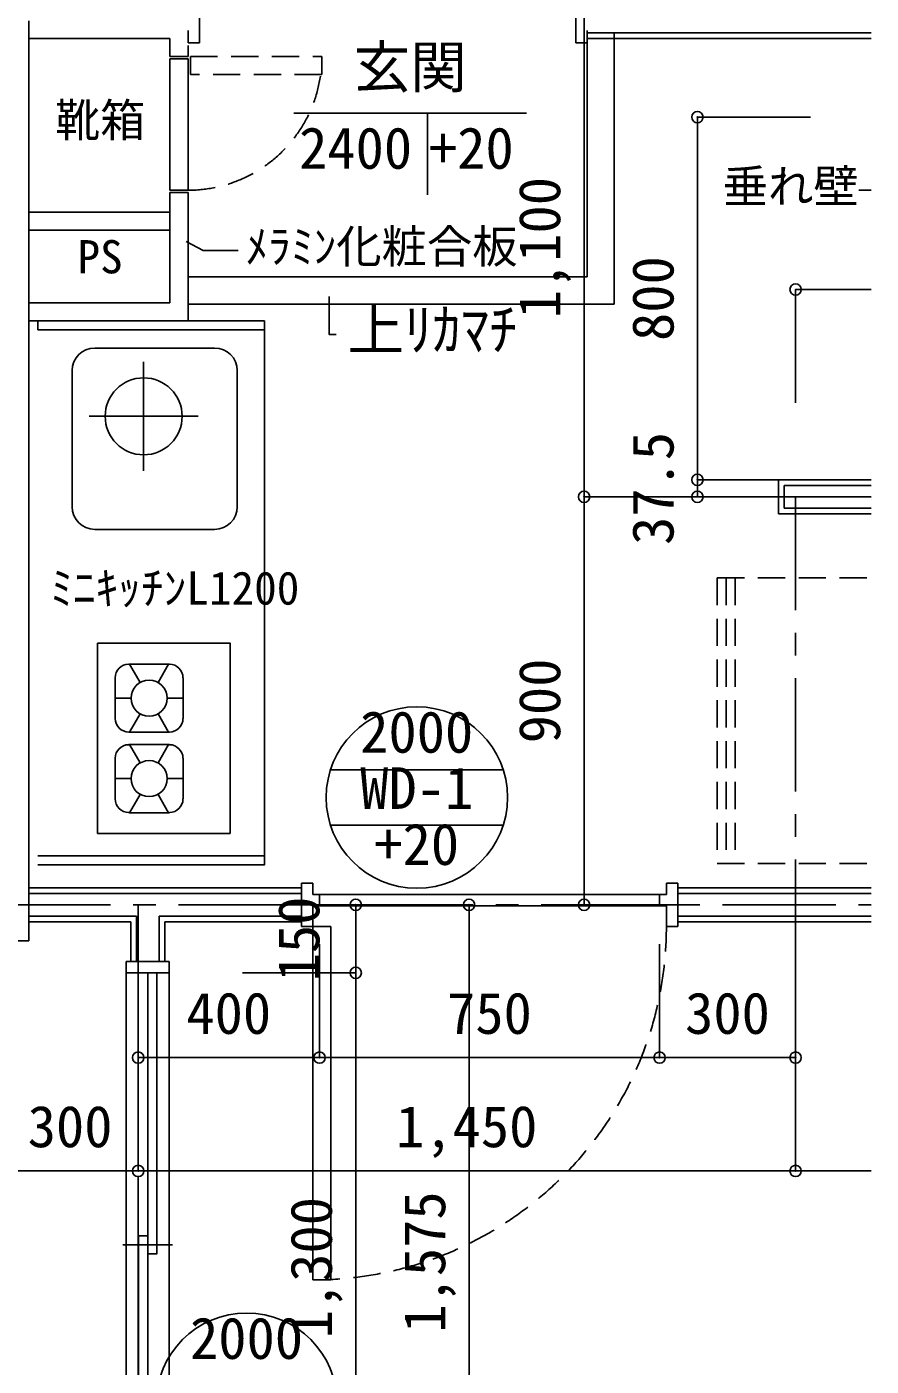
# Model space of a CAD drawing. Units: millimetres, scale not verified. Extents: x -9990 to 10135, y -7026 to 7050.
# Drawn here: x -2701 to -839, y 1723 to 4677 of the extents above; entities that cross this region are included whole.
import ezdxf
from ezdxf.enums import TextEntityAlignment as Align

# ---------------------------------------------------------------- set-up
doc = ezdxf.new("R2010")
doc.units = ezdxf.units.MM
doc.header["$LTSCALE"] = 50
doc.header["$PDMODE"] = 32
doc.header["$PDSIZE"] = 25
for name, pattern in [('CHAIN1', [8, 5, -1, 1, -1]), ('CHAIN2', [12, 9, -1, 1, -1]), ('DASHED1', [1.8, 1.2, -0.6])]:
    doc.linetypes.add(name, pattern=pattern)
for name, color, linetype in [('1-0', 4, 'Continuous'), ('1-1', 6, 'Continuous'), ('1-2', 7, 'Continuous'), ('1-3', 2, 'Continuous'), ('1-6', 6, 'Continuous'), ('1-7', 6, 'Continuous')]:
    doc.layers.add(name, color=color, linetype=linetype)
doc.styles.add('ＭＳ ゴシック', font='')
doc.styles.get('ＭＳ ゴシック').set_extended_font_data('MS Gothic')

msp = doc.modelspace()

# ---------------------------------------------------------------- linework, layer by layer
at = {"layer": '1-0', "color": 6}
for p, q in [((-2482.24, 2590.68), (-2482.24, 1290.68)), ((-2387.24, 1290.68), (-2387.24, 2590.68))]:
    msp.add_line(p, q, dxfattribs=at)
at = {"layer": '1-1', "color": 7}
for p, q in [((-2320.73, 4641.85), (-2320.73, 4700.68)), ((-1490.73, 4641.85), (-1490.73, 4700.68)), ((-2345.73, 4669.51), (-2345.73, 4641.85)), ((-1465.73, 4669.51), (-1465.73, 4641.85)), ((-2320.73, 4641.85), (-2345.73, 4641.85)), ((-1490.73, 4641.85), (-1465.73, 4641.85))]:
    msp.add_line(p, q, dxfattribs=at)
at = {"layer": '1-1'}
for p, q in [((-2112.73, 4486.77), (-1598.9, 4486.77)), ((-1817.65, 4486.77), (-1817.65, 4306.44))]:
    msp.add_line(p, q, dxfattribs=at)
at = {"layer": '1-1', "color": 4}
for p, q in [((-1472.4, 2740.68), (-1472.4, 3640.68)), ((-1222.4, 2740.68), (-1472.4, 2740.68))]:
    msp.add_line(p, q, dxfattribs=at)
at = {"layer": '1-1', "linetype": 'CHAIN1'}
for p, q in [((-838.92, 3640.68), (-1222.4, 3640.68)), ((-1005.74, 3640.68), (-1005.74, 2518.16)), ((-9966.72, 2740.68), (-838.92, 2740.68))]:
    msp.add_line(p, q, dxfattribs=at)
at = {"layer": '1-1', "color": 4}
msp.add_lwpolyline([(-1222.4, 3640.68), (-1472.4, 3640.68), (-1472.4, 4740.68)], dxfattribs=at)
at = {"layer": '1-1', "linetype": 'DASHED1'}
msp.add_arc((-2345.73, 4611.85), 295, 270, 355.03911, dxfattribs=at)
at = {"layer": '1-1', "color": 4}
for p in [(-1472.4, 3640.68), (-1472.4, 2740.68)]:
    msp.add_point(p, dxfattribs=at)
at = {"layer": '1-2', "color": 4}
for p, q in [((-972.78, 4478.18), (-1222.4, 4478.18)), ((-838.92, 4097.91), (-1005.74, 4097.91)), ((-1005.74, 3847.91), (-1005.74, 4097.91)), ((-1222.4, 3640.68), (-1222.4, 3678.18)), ((-972.78, 3640.68), (-1222.4, 3640.68))]:
    msp.add_line(p, q, dxfattribs=at)
at = {"layer": '1-2', "color": 6}
for p, q in [((-838.92, 4317.04), (-866.44, 4317.04)), ((-2349.8, 4203.58), (-2312.67, 4184.34)), ((-2312.67, 4184.34), (-2235.05, 4184.34))]:
    msp.add_line(p, q, dxfattribs=at)
at = {"layer": '1-2', "color": 6, "linetype": 'CHAIN2'}
msp.add_line((-2455.74, 2740.68), (-2455.74, -409.32), dxfattribs=at)
at = {"layer": '1-2', "color": 4}
msp.add_lwpolyline([(-972.78, 3678.18), (-1222.4, 3678.18), (-1222.4, 4478.18)], dxfattribs=at)
at = {"layer": '1-2', "color": 6}
msp.add_lwpolyline([(-2034.69, 4082.16), (-2034.69, 3998.74), (-2019.17, 3998.74)], dxfattribs=at)
at = {"layer": '1-2', "color": 4}
for p in [(-1222.4, 4478.18), (-1005.74, 4097.91), (-1222.4, 3678.18), (-1222.4, 3640.68)]:
    msp.add_point(p, dxfattribs=at)
at = {"layer": '1-3'}
for p, q in [((-2697.24, 4690.68), (-2697.24, 2661.18)), ((-2385.73, 4651.85), (-2697.24, 4651.85)), ((-2385.73, 4611.85), (-2385.73, 4651.85)), ((-1465.73, 4664.35), (-838.92, 4664.35)), ((-1465.73, 4651.85), (-838.92, 4651.85)), ((-2385.73, 4611.85), (-2345.73, 4611.85)), ((-2385.73, 4611.85), (-2345.73, 4611.85)), ((-2345.73, 4611.85), (-2385.73, 4611.85)), ((-2345.73, 4636.2), (-2345.73, 4611.85)), ((-2385.73, 4606.85), (-2345.73, 4606.85)), ((-2385.73, 4606.85), (-2385.73, 4316.85)), ((-2345.73, 4606.85), (-2385.73, 4606.85)), ((-2385.73, 4316.85), (-2385.73, 4606.85)), ((-2345.73, 4316.85), (-2345.73, 4606.85)), ((-2345.73, 4606.85), (-2345.73, 4316.85)), ((-2385.73, 4316.85), (-2345.73, 4316.85)), ((-2345.73, 4316.85), (-2385.73, 4316.85)), ((-2385.73, 4311.85), (-2345.73, 4311.85)), ((-2385.73, 4311.85), (-2345.73, 4311.85)), ((-2385.73, 4311.85), (-2385.73, 4068.86)), ((-2345.73, 4311.85), (-2385.73, 4311.85)), ((-2345.73, 4311.85), (-2345.73, 4028.86)), ((-2697.24, 4268.86), (-2385.73, 4268.86)), ((-2697.24, 4228.86), (-2385.73, 4228.86)), ((-2697.24, 4068.86), (-2385.73, 4068.86)), ((-2697.24, 4028.86), (-2345.73, 4028.86)), ((-1043.24, 3678.18), (-1043.24, 3603.18)), ((-838.92, 3678.18), (-1043.24, 3678.18)), ((-838.92, 3603.18), (-1043.24, 3603.18)), ((-2031.51, 3038.72), (-1650.77, 3038.72)), ((-2031.51, 2916.1), (-1650.77, 2916.1)), ((-2697.24, 2778.18), (-2095.74, 2778.18)), ((-2070.74, 2788.18), (-2095.74, 2788.18)), ((-2095.74, 2788.18), (-2095.74, 2693.19)), ((-2070.74, 2788.18), (-2070.74, 2763.19)), ((-1290.74, 2788.18), (-1290.74, 2763.19)), ((-838.92, 2778.18), (-1265.74, 2778.18)), ((-2055.74, 2763.19), (-2070.74, 2763.19)), ((-2055.74, 2738.19), (-2055.74, 2763.19)), ((-1305.74, 2738.19), (-1305.74, 2763.19)), ((-1305.74, 2763.19), (-1290.74, 2763.19)), ((-2070.74, 2738.19), (-2070.74, 1913.19)), ((-2055.74, 2738.19), (-2070.74, 2738.19)), ((-1305.74, 2738.19), (-1290.74, 2738.19)), ((-1290.74, 2738.19), (-1290.74, 2693.19)), ((-2697.24, 2703.18), (-2472.24, 2703.18)), ((-2472.24, 2615.68), (-2472.24, 2703.18)), ((-2397.24, 2615.68), (-2397.24, 2703.18)), ((-2397.24, 2703.18), (-2095.74, 2703.18)), ((-2030.74, 2693.19), (-2095.74, 2693.19)), ((-2030.74, 2693.19), (-2030.74, 1913.19)), ((-1265.74, 2693.19), (-1290.74, 2693.19)), ((-838.92, 2703.18), (-1265.74, 2703.18)), ((-2997.24, 2661.18), (-2697.24, 2661.18)), ((-2387.24, 2615.68), (-2482.24, 2615.68)), ((-2482.24, 2590.68), (-2482.24, 2615.68)), ((-2387.24, 2615.68), (-2387.24, 2590.68)), ((-2482.24, 2590.68), (-2387.24, 2590.68)), ((-2434.74, 1290.68), (-2434.74, 2590.68)), ((-2454.74, 1290.68), (-2454.74, 2010.68)), ((-2454.74, 2010.68), (-2434.74, 2010.68)), ((-2379.74, 1990.68), (-2489.74, 1990.68)), ((-2070.74, 1913.19), (-2030.74, 1913.19))]:
    msp.add_line(p, q, dxfattribs=at)
at = {"layer": '1-3', "color": 5}
for p, q in [((-1465.73, 4665.68), (-1465.73, 4125.68)), ((-1405.74, 4665.68), (-1405.74, 4065.68)), ((-2345.73, 4125.68), (-1465.73, 4125.68)), ((-1405.74, 4065.68), (-2345.73, 4065.68))]:
    msp.add_line(p, q, dxfattribs=at)
at = {"layer": '1-3', "linetype": 'DASHED1'}
for p, q in [((-2340.73, 4611.85), (-2340.73, 4571.85)), ((-2340.73, 4611.85), (-2050.73, 4611.85)), ((-2050.73, 4611.85), (-2050.73, 4571.85)), ((-2050.73, 4571.85), (-2340.73, 4571.85))]:
    msp.add_line(p, q, dxfattribs=at)
at = {"layer": '1-3', "color": 3}
for p, q in [((-1030.74, 3665.68), (-1030.74, 3615.68)), ((-838.92, 3665.68), (-1030.74, 3665.68)), ((-838.92, 3615.68), (-1030.74, 3615.68)), ((-2697.24, 2765.68), (-2095.74, 2765.68)), ((-838.92, 2765.68), (-1265.74, 2765.68)), ((-2697.24, 2715.68), (-2459.74, 2715.68)), ((-2459.74, 2615.68), (-2459.74, 2715.68)), ((-2409.74, 2615.68), (-2409.74, 2715.68)), ((-2409.74, 2715.68), (-2095.74, 2715.68)), ((-838.92, 2715.68), (-1265.74, 2715.68))]:
    msp.add_line(p, q, dxfattribs=at)
at = {"layer": '1-3', "color": 6}
for p, q in [((-1305.74, 2763.19), (-2055.74, 2763.19)), ((-1305.74, 2738.19), (-2055.74, 2738.19))]:
    msp.add_line(p, q, dxfattribs=at)
at = {"layer": '1-3'}
for points in [[(-1290.74, 2788.18), (-1265.74, 2788.18), (-1265.74, 2693.19)], [(-2434.74, 1970.68), (-2414.74, 1970.68), (-2414.74, 2590.68)]]:
    msp.add_lwpolyline(points, dxfattribs=at)
for centre in [(-1841.14, 2977.41), (-2216.51, 1640.25)]:
    msp.add_circle(centre, 200, dxfattribs=at)
at = {"layer": '1-3', "linetype": 'DASHED1'}
msp.add_arc((-2070.74, 2693.19), 780, 270.00009, 0, dxfattribs=at)
at = {"layer": '1-6', "color": 3}
for p, q in [((-2677.24, 4028.86), (-2677.24, 4008.87)), ((-2177.24, 4028.86), (-2677.24, 4028.86)), ((-2177.24, 4008.87), (-2177.24, 4028.86)), ((-2177.24, 4008.87), (-2677.24, 4008.87)), ((-2677.24, 2848.86), (-2177.24, 2848.86))]:
    msp.add_line(p, q, dxfattribs=at)
at = {"layer": '1-6'}
for p, q in [((-2177.24, 4008.87), (-2177.24, 2848.86)), ((-2287.2, 3968.87), (-2551.48, 3968.87)), ((-2443.75, 3698.26), (-2443.75, 3938.16)), ((-2601.36, 3918.99), (-2601.36, 3618.74)), ((-2237.34, 3618.74), (-2237.34, 3918.99)), ((-2323.79, 3818.21), (-2563.7, 3818.21)), ((-2287.2, 3568.86), (-2551.48, 3568.86)), ((-2545.24, 2897.86), (-2545.24, 3317.87)), ((-2386.97, 3271.78), (-2476.62, 3271.78)), ((-2475.04, 3271.78), (-2451.69, 3231.37)), ((-2388.55, 3271.78), (-2411.91, 3231.37)), ((-2506.61, 3241.47), (-2506.61, 3151.83)), ((-2356.67, 3151.83), (-2356.67, 3241.47)), ((-2506.61, 3196.65), (-2471.88, 3196.65)), ((-2356.67, 3196.65), (-2391.71, 3196.65)), ((-2475.04, 3121.52), (-2451.69, 3161.93)), ((-2388.55, 3121.52), (-2411.91, 3161.93)), ((-2386.97, 3121.52), (-2476.62, 3121.52)), ((-2386.97, 3094.21), (-2476.62, 3094.21)), ((-2475.04, 3094.21), (-2451.69, 3053.81)), ((-2388.55, 3094.21), (-2411.91, 3053.81)), ((-2506.61, 3063.91), (-2506.61, 2974.26)), ((-2356.67, 2974.26), (-2356.67, 3063.91)), ((-2506.61, 3019.08), (-2471.88, 3019.08)), ((-2356.67, 3019.08), (-2391.71, 3019.08)), ((-2475.04, 2943.95), (-2451.69, 2984.36)), ((-2388.55, 2943.95), (-2411.91, 2984.36)), ((-2386.97, 2943.95), (-2476.62, 2943.95)), ((-2253.24, 2897.86), (-2545.24, 2897.86))]:
    msp.add_line(p, q, dxfattribs=at)
at = {"layer": '1-6', "color": 5, "linetype": 'DASHED1'}
for p, q in [((-1178.68, 3461.78), (-838.92, 3461.78)), ((-1178.68, 3461.78), (-1178.68, 2831.77)), ((-1158.68, 3461.78), (-1158.68, 2831.77)), ((-1138.68, 3461.78), (-1138.68, 2831.77)), ((-1178.68, 2831.77), (-838.92, 2831.77))]:
    msp.add_line(p, q, dxfattribs=at)
at = {"layer": '1-6'}
msp.add_lwpolyline([(-2253.24, 2897.86), (-2253.24, 3317.87), (-2545.24, 3317.87)], dxfattribs=at)
at = {"layer": '1-6', "color": 3}
msp.add_lwpolyline([(-2677.24, 2828.87), (-2177.24, 2828.87), (-2177.24, 2848.86)], dxfattribs=at)
at = {"layer": '1-6'}
for centre, radius in [((-2443.75, 3818.21), 84.91), ((-2431.79, 3196.65), 39.77), ((-2431.79, 3019.08), 39.77)]:
    msp.add_circle(centre, radius, dxfattribs=at)
for centre, radius, start, end in [((-2551.48, 3918.99), 49.88, 90, 180), ((-2287.2, 3918.99), 49.88, 0, 90), ((-2551.48, 3618.74), 49.88, 180, 270), ((-2287.2, 3618.74), 49.88, 270, 0), ((-2476.62, 3241.47), 29.99, 90, 180), ((-2386.97, 3241.47), 29.99, 0, 90), ((-2476.62, 3151.83), 29.99, 179.99002, 270), ((-2386.97, 3151.83), 29.99, 270, 0), ((-2476.62, 3063.91), 29.99, 90, 180), ((-2386.97, 3063.91), 29.99, 0, 90), ((-2476.62, 2974.26), 29.99, 179.99002, 270), ((-2386.97, 2974.26), 29.99, 270, 0)]:
    msp.add_arc(centre, radius, start, end, dxfattribs=at)
at = {"layer": '1-7', "color": 4}
for p, q in [((-2226.04, 2740.68), (-1976.04, 2740.68)), ((-1976.04, 2740.68), (-1726.04, 2740.68)), ((-2455.74, 2653.57), (-2455.74, 2153.57)), ((-2055.74, 2653.57), (-2055.74, 2403.57)), ((-1305.74, 2653.57), (-1305.74, 2403.57)), ((-1005.74, 2653.57), (-1005.74, 2153.57)), ((-1005.74, 2403.57), (-2455.74, 2403.57)), ((-838.92, 2153.57), (-9966.72, 2153.57))]:
    msp.add_line(p, q, dxfattribs=at)
for points in [[(-2226.04, 2590.68), (-1976.04, 2590.68), (-1976.04, 2740.68)], [(-1976.04, 1165.68), (-1726.04, 1165.68), (-1726.04, 2740.68)], [(-2226.04, 1290.68), (-1976.04, 1290.68), (-1976.04, 2590.68)]]:
    msp.add_lwpolyline(points, dxfattribs=at)
for p in [(-1976.04, 2740.68), (-1726.04, 2740.68), (-1976.04, 2590.68), (-2455.74, 2403.57), (-2055.74, 2403.57), (-1305.74, 2403.57), (-1005.74, 2403.57), (-2455.74, 2153.57), (-1005.74, 2153.57)]:
    msp.add_point(p, dxfattribs=at)

# ---------------------------------------------------------------- texts
at = {"layer": '1-1', "color": 4, "style": 'ＭＳ ゴシック'}
for s, p in [('玄関', (-1980.81, 4515.47)), ('2400', (-2100.92, 4336.73)), ('+20', (-1814.51, 4336.73))]:
    msp.add_text(s, height=91.64, dxfattribs=at).set_placement(p, align=Align.BOTTOM_LEFT)
for s, p in [('1,100', (-1497.4, 4034.43)), ('900', (-1497.4, 3096.93))]:
    msp.add_text(s, height=91.64, rotation=90, dxfattribs=at).set_placement(p, align=Align.BOTTOM_LEFT)
at = {"layer": '1-2', "color": 4, "style": 'ＭＳ ゴシック'}
for s, height, p in [('靴箱', 73.31, (-2639.78, 4412.81)), ('垂れ壁', 73.31, (-1166.44, 4267.03)), ('ﾒﾗﾐﾝ化粧合板', 73.31, (-2218.91, 4134.34)), ('PS', 73.31, (-2589.78, 4111.57)), ('上ﾘｶﾏﾁ', 91.64, (-1994.17, 3936.24)), ('ﾐﾆｷｯﾁﾝL1200', 73.31, (-2649.66, 3380.79))]:
    msp.add_text(s, height=height, dxfattribs=at).set_placement(p, align=Align.BOTTOM_LEFT)
for s, p in [('800', (-1247.4, 3984.43)), ('37.5', (-1247.4, 3534.43))]:
    msp.add_text(s, height=91.64, rotation=90, dxfattribs=at).set_placement(p, align=Align.BOTTOM_LEFT)
at = {"layer": '1-3', "color": 4, "style": 'ＭＳ ゴシック'}
for s, p in [('2000', (-1966.14, 3048.72)), ('WD-1', (-1966.14, 2924.91)), ('+20', (-1934.89, 2801.1)), ('2000', (-2341.51, 1711.57))]:
    msp.add_text(s, height=91.64, dxfattribs=at).set_placement(p, align=Align.BOTTOM_LEFT)
at = {"layer": '1-7', "color": 4, "style": 'ＭＳ ゴシック'}
for s, p in [('150', (-2028.54, 2571.93)), ('1,575', (-1751.04, 1796.93)), ('1,300', (-2001.04, 1784.43))]:
    msp.add_text(s, height=91.64, rotation=90, dxfattribs=at).set_placement(p, align=Align.BOTTOM_LEFT)
for s, p in [('400', (-2349.49, 2428.57)), ('750', (-1774.49, 2428.57)), ('300', (-1249.48, 2428.57)), ('300', (-2699.49, 2178.57)), ('1,450', (-1886.99, 2178.57))]:
    msp.add_text(s, height=91.64, dxfattribs=at).set_placement(p, align=Align.BOTTOM_LEFT)

doc.saveas('drawing.dxf')
